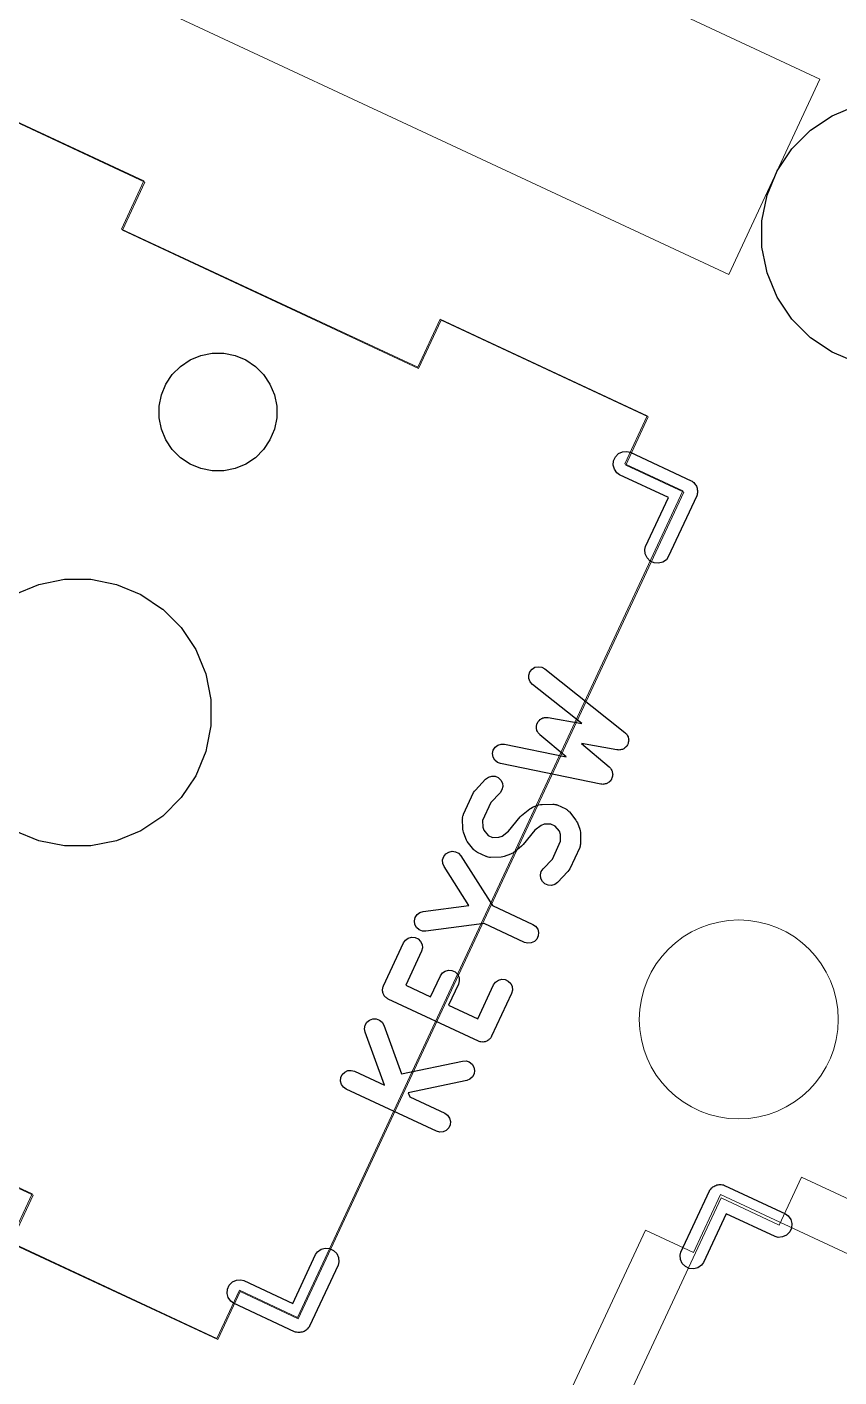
# Model space of a CAD drawing. Header units: millimetres. Extents: x 13 to 222, y -3 to 195.
# Drawn here: x 165.02 to 177.46, y 30.93 to 51.61 of the extents above; entities that cross this region are included whole.
import ezdxf

# ---------------------------------------------------------------- set-up
doc = ezdxf.new("R2010")
doc.units = ezdxf.units.MM
doc.header["$MEASUREMENT"] = 0
doc.layers.add('Ergodox plate', color=7, linetype='Continuous', lineweight=0, true_color=0xf6921e)
doc.layers.add('Orig switch cut', color=7, linetype='Continuous', lineweight=0, true_color=0xde3535)
doc.layers.add('Mask', color=134, linetype='Continuous')
doc.layers.add('Silk', color=142, linetype='Continuous')

msp = doc.modelspace()

# ---------------------------------------------------------------- linework, layer by layer
at = {"layer": 'Ergodox plate'}
for points in [[(175.767, 47.817), (163.105, 53.723), (164.502, 56.715), (177.162, 50.81)], [(169.158, 31.841), (168.269, 32.257), (167.926, 31.521), (164.754, 32.999), (165.097, 33.736), (160.558, 35.852), (160.215, 35.115), (157.042, 36.596), (157.385, 37.332), (156.496, 37.746), (162.402, 50.408), (163.291, 49.992), (163.634, 50.728), (166.806, 49.25), (166.463, 48.513), (171.002, 46.398), (171.345, 47.134), (174.518, 45.653), (174.175, 44.917), (175.064, 44.503)], [(188.302, 27.82), (187.886, 26.931), (188.622, 26.588), (187.144, 23.416), (186.407, 23.759), (184.291, 19.22), (185.028, 18.877), (183.547, 15.704), (182.811, 16.047), (182.397, 15.158), (169.735, 21.064), (170.151, 21.953), (169.415, 22.296), (170.893, 25.468), (171.63, 25.125), (173.745, 29.664), (173.009, 30.007), (174.49, 33.179), (175.226, 32.837), (175.64, 33.726)]]:
    msp.add_lwpolyline(points, close=True, dxfattribs=at)
msp.add_circle((175.92, 36.405), 1.524, dxfattribs=at)
at = {"layer": 'Mask', "linetype": 'Continuous'}
for p, q in [((177.351, 50.248), (177.723, 50.403)), ((177.016, 50.025), (177.351, 50.248)), ((176.731, 49.74), (177.016, 50.025)), ((176.508, 49.405), (176.731, 49.74)), ((176.354, 49.033), (176.508, 49.405)), ((176.275, 48.638), (176.354, 49.033)), ((176.354, 49.033), (176.354, 49.033)), ((176.275, 48.235), (176.275, 48.638)), ((176.338, 47.918), (176.275, 48.235)), ((176.354, 47.84), (176.338, 47.918)), ((176.508, 47.468), (176.354, 47.84)), ((176.731, 47.133), (176.508, 47.468)), ((177.016, 46.848), (176.731, 47.133)), ((177.351, 46.624), (177.016, 46.848)), ((167.513, 46.508), (167.677, 46.576)), ((167.677, 46.576), (167.851, 46.61)), ((167.851, 46.61), (168.029, 46.61)), ((168.029, 46.61), (168.203, 46.576)), ((168.203, 46.576), (168.367, 46.508)), ((177.723, 46.47), (177.351, 46.624)), ((167.24, 46.284), (167.366, 46.409)), ((167.366, 46.409), (167.513, 46.508)), ((168.367, 46.508), (168.514, 46.409)), ((168.514, 46.409), (168.64, 46.284)), ((167.074, 45.972), (167.142, 46.136)), ((167.142, 46.136), (167.24, 46.284)), ((168.64, 46.284), (168.738, 46.136)), ((168.738, 46.136), (168.806, 45.972)), ((167.039, 45.798), (167.074, 45.972)), ((168.806, 45.972), (168.841, 45.798)), ((167.039, 45.621), (167.039, 45.798)), ((168.841, 45.798), (168.841, 45.621)), ((167.074, 45.447), (167.039, 45.621)), ((168.841, 45.621), (168.806, 45.447)), ((167.142, 45.283), (167.074, 45.447)), ((168.806, 45.447), (168.738, 45.283)), ((167.24, 45.135), (167.142, 45.283)), ((167.366, 45.01), (167.24, 45.135)), ((168.64, 45.135), (168.514, 45.01)), ((168.738, 45.283), (168.64, 45.135)), ((167.513, 44.911), (167.366, 45.01)), ((167.677, 44.843), (167.513, 44.911)), ((168.367, 44.911), (168.203, 44.843)), ((168.514, 45.01), (168.367, 44.911)), ((167.851, 44.808), (167.677, 44.843)), ((168.029, 44.808), (167.851, 44.808)), ((168.203, 44.843), (168.029, 44.808)), ((164.826, 42.914), (165.198, 43.068)), ((165.198, 43.068), (165.592, 43.147)), ((165.198, 43.068), (165.198, 43.068)), ((165.198, 43.068), (165.198, 43.068)), ((165.592, 43.147), (165.994, 43.147)), ((165.994, 43.147), (166.388, 43.068)), ((166.388, 43.068), (166.388, 43.068)), ((166.388, 43.068), (166.388, 43.068)), ((166.388, 43.068), (166.76, 42.914)), ((166.76, 42.914), (167.093, 42.692)), ((167.093, 42.692), (167.094, 42.691)), ((167.094, 42.691), (167.378, 42.407)), ((167.378, 42.407), (167.378, 42.407)), ((167.378, 42.407), (167.602, 42.072)), ((167.602, 42.072), (167.706, 41.821)), ((167.706, 41.821), (167.756, 41.701)), ((167.756, 41.701), (167.834, 41.306)), ((167.834, 41.306), (167.834, 40.904)), ((167.834, 40.904), (167.772, 40.593)), ((167.772, 40.593), (167.756, 40.51)), ((167.756, 40.51), (167.602, 40.139)), ((167.602, 40.139), (167.485, 39.964)), ((167.485, 39.964), (167.378, 39.804)), ((167.378, 39.804), (167.094, 39.52)), ((167.094, 39.52), (166.76, 39.297)), ((167.094, 39.52), (167.094, 39.52)), ((165.198, 39.143), (164.826, 39.297)), ((166.76, 39.297), (166.388, 39.143)), ((165.592, 39.064), (165.198, 39.143)), ((165.198, 39.143), (165.198, 39.143)), ((165.198, 39.143), (165.198, 39.143)), ((166.388, 39.143), (165.994, 39.064)), ((166.388, 39.143), (166.388, 39.143)), ((166.388, 39.143), (166.388, 39.143)), ((165.994, 39.064), (165.592, 39.064))]:
    msp.add_line(p, q, dxfattribs=at)
at = {"layer": 'Orig switch cut'}
for points in [[(162.415, 50.389), (163.304, 49.972), (163.647, 50.709), (166.819, 49.231), (166.476, 48.494), (171.015, 46.378), (171.358, 47.115), (174.531, 45.634), (174.188, 44.897), (175.077, 44.483), (169.171, 31.822), (168.282, 32.238), (167.939, 31.502), (164.767, 32.98), (165.11, 33.716), (160.571, 35.832), (160.228, 35.096), (157.055, 36.576), (157.398, 37.313), (156.509, 37.727)], [(175.65, 33.672), (176.539, 33.256), (176.882, 33.992), (180.054, 32.514), (179.711, 31.778), (184.25, 29.662), (184.593, 30.398), (187.766, 28.918), (187.423, 28.181), (188.312, 27.767), (182.406, 15.105), (181.517, 15.522), (181.174, 14.785), (178.002, 16.263), (178.345, 17), (173.806, 19.116), (173.463, 18.379), (170.291, 19.86), (170.633, 20.597), (169.744, 21.011)]]:
    msp.add_lwpolyline(points, close=True, dxfattribs=at)
at = {"layer": 'Silk', "linetype": 'Continuous'}
for p, q in [((174.078, 45.072), (174.139, 45.101)), ((174.139, 45.101), (174.206, 45.107)), ((174.206, 45.107), (174.255, 45.094)), ((174.255, 45.094), (175.191, 44.657)), ((173.997, 44.897), (174.002, 44.964)), ((174.014, 44.832), (173.997, 44.897)), ((174.002, 44.964), (174.031, 45.025)), ((174.031, 45.025), (174.078, 45.072)), ((174.052, 44.777), (174.014, 44.832)), ((174.094, 44.748), (174.052, 44.777)), ((174.842, 44.399), (174.094, 44.748)), ((175.191, 44.657), (175.191, 44.657)), ((175.191, 44.657), (175.207, 44.65)), ((175.207, 44.65), (175.218, 44.638)), ((175.218, 44.638), (175.232, 44.628)), ((175.232, 44.628), (175.242, 44.614)), ((175.242, 44.614), (175.254, 44.602)), ((175.254, 44.602), (175.261, 44.587)), ((175.261, 44.587), (175.271, 44.573)), ((175.271, 44.573), (175.275, 44.557)), ((175.275, 44.557), (175.282, 44.541)), ((175.282, 44.541), (175.284, 44.524)), ((175.284, 44.524), (175.288, 44.508)), ((175.288, 44.474), (175.284, 44.458)), ((175.288, 44.508), (175.287, 44.491)), ((175.287, 44.491), (175.288, 44.474)), ((174.493, 43.65), (174.842, 44.399)), ((175.275, 44.426), (174.839, 43.489)), ((175.282, 44.441), (175.275, 44.426)), ((175.275, 44.426), (175.275, 44.426)), ((175.284, 44.458), (175.282, 44.441)), ((174.48, 43.602), (174.493, 43.65)), ((174.486, 43.535), (174.48, 43.602)), ((174.514, 43.474), (174.486, 43.535)), ((174.562, 43.426), (174.514, 43.474)), ((174.623, 43.398), (174.562, 43.426)), ((174.81, 43.448), (174.755, 43.41)), ((174.839, 43.489), (174.81, 43.448)), ((174.69, 43.392), (174.623, 43.398)), ((174.755, 43.41), (174.69, 43.392)), ((172.719, 41.729), (172.752, 41.771)), ((172.752, 41.771), (172.797, 41.799)), ((172.797, 41.799), (172.849, 41.809)), ((172.849, 41.809), (172.901, 41.801)), ((172.901, 41.801), (172.948, 41.776)), ((172.948, 41.776), (174.176, 40.803)), ((172.702, 41.679), (172.719, 41.729)), ((172.704, 41.626), (172.702, 41.679)), ((172.723, 41.577), (172.704, 41.626)), ((172.758, 41.537), (172.723, 41.577)), ((173.513, 40.94), (172.758, 41.537)), ((172.828, 40.933), (172.835, 40.945)), ((172.835, 40.945), (172.84, 40.957)), ((172.84, 40.957), (172.848, 40.967)), ((172.848, 40.967), (172.855, 40.979)), ((172.855, 40.979), (172.865, 40.987)), ((172.865, 40.987), (172.874, 40.998)), ((172.874, 40.998), (172.885, 41.004)), ((172.885, 41.004), (172.896, 41.013)), ((172.896, 41.013), (172.908, 41.017)), ((172.908, 41.017), (172.919, 41.024)), ((172.919, 41.024), (172.933, 41.026)), ((172.933, 41.026), (172.945, 41.031)), ((172.945, 41.031), (172.958, 41.031)), ((172.958, 41.031), (172.971, 41.033)), ((172.971, 41.033), (172.985, 41.031)), ((172.985, 41.031), (172.998, 41.031)), ((172.998, 41.031), (173.513, 40.94)), ((172.819, 40.881), (172.822, 40.894)), ((172.822, 40.868), (172.819, 40.881)), ((172.822, 40.907), (172.826, 40.92)), ((172.822, 40.894), (172.822, 40.907)), ((172.822, 40.854), (172.822, 40.868)), ((172.826, 40.842), (172.822, 40.854)), ((172.826, 40.92), (172.828, 40.933)), ((172.828, 40.829), (172.826, 40.842)), ((172.835, 40.817), (172.828, 40.829)), ((172.84, 40.805), (172.835, 40.817)), ((172.848, 40.794), (172.84, 40.805)), ((172.855, 40.783), (172.848, 40.794)), ((172.865, 40.774), (172.855, 40.783)), ((172.874, 40.764), (172.865, 40.774)), ((173.275, 40.429), (172.874, 40.764)), ((174.176, 40.803), (174.186, 40.792)), ((174.186, 40.792), (174.198, 40.782)), ((174.198, 40.782), (174.203, 40.772)), ((174.203, 40.772), (174.211, 40.764)), ((174.211, 40.764), (174.216, 40.749)), ((174.216, 40.749), (174.224, 40.736)), ((172.159, 40.529), (172.187, 40.574)), ((172.187, 40.574), (172.228, 40.607)), ((172.228, 40.607), (172.279, 40.624)), ((172.279, 40.624), (172.332, 40.622)), ((172.332, 40.622), (173.275, 40.429)), ((174.054, 40.534), (173.508, 40.631)), ((173.508, 40.631), (173.933, 40.275)), ((174.07, 40.534), (174.054, 40.534)), ((174.085, 40.532), (174.07, 40.534)), ((174.096, 40.534), (174.085, 40.532)), ((174.107, 40.534), (174.096, 40.534)), ((174.122, 40.539), (174.107, 40.534)), ((174.137, 40.542), (174.122, 40.539)), ((174.146, 40.548), (174.137, 40.542)), ((174.157, 40.552), (174.146, 40.548)), ((174.169, 40.562), (174.157, 40.552)), ((174.182, 40.57), (174.169, 40.562)), ((174.189, 40.579), (174.182, 40.57)), ((174.198, 40.586), (174.189, 40.579)), ((174.205, 40.599), (174.198, 40.586)), ((174.215, 40.611), (174.205, 40.599)), ((174.218, 40.622), (174.215, 40.611)), ((174.224, 40.632), (174.218, 40.622)), ((174.224, 40.736), (174.226, 40.725)), ((174.227, 40.647), (174.224, 40.632)), ((174.226, 40.725), (174.23, 40.715)), ((174.232, 40.662), (174.227, 40.647)), ((174.23, 40.715), (174.231, 40.699)), ((174.231, 40.699), (174.233, 40.684)), ((174.233, 40.684), (174.231, 40.673)), ((174.231, 40.673), (174.232, 40.662)), ((172.149, 40.477), (172.159, 40.529)), ((172.156, 40.425), (172.149, 40.477)), ((172.182, 40.378), (172.156, 40.425)), ((172.221, 40.343), (172.182, 40.378)), ((172.27, 40.324), (172.221, 40.343)), ((173.805, 40.008), (172.27, 40.324)), ((172.041, 40.087), (172.084, 40.118)), ((172.084, 40.118), (172.135, 40.133)), ((172.135, 40.133), (172.187, 40.13)), ((172.187, 40.13), (172.236, 40.109)), ((173.933, 40.275), (173.943, 40.263)), ((173.943, 40.263), (173.955, 40.252)), ((173.955, 40.252), (173.96, 40.243)), ((173.96, 40.243), (173.967, 40.234)), ((173.967, 40.234), (173.973, 40.22)), ((173.973, 40.22), (173.98, 40.206)), ((173.98, 40.117), (173.977, 40.102)), ((173.98, 40.206), (173.982, 40.195)), ((173.986, 40.131), (173.98, 40.117)), ((173.982, 40.195), (173.986, 40.184)), ((173.986, 40.184), (173.986, 40.169)), ((173.986, 40.169), (173.988, 40.153)), ((173.988, 40.153), (173.986, 40.143)), ((173.986, 40.143), (173.986, 40.131)), ((171.87, 39.9), (171.884, 39.92)), ((171.884, 39.92), (172.041, 40.087)), ((172.236, 40.109), (172.274, 40.073)), ((172.292, 39.921), (172.263, 39.877)), ((172.274, 40.073), (172.298, 40.025)), ((172.304, 39.973), (172.292, 39.921)), ((172.298, 40.025), (172.304, 39.973)), ((173.82, 40.008), (173.805, 40.008)), ((173.836, 40.005), (173.82, 40.008)), ((173.847, 40.007), (173.836, 40.005)), ((173.858, 40.007), (173.847, 40.007)), ((173.873, 40.012), (173.858, 40.007)), ((173.888, 40.015), (173.873, 40.012)), ((173.897, 40.02), (173.888, 40.015)), ((173.908, 40.024), (173.897, 40.02)), ((173.92, 40.033), (173.908, 40.024)), ((173.934, 40.041), (173.92, 40.033)), ((173.941, 40.05), (173.934, 40.041)), ((173.949, 40.057), (173.941, 40.05)), ((173.958, 40.07), (173.949, 40.057)), ((173.968, 40.082), (173.958, 40.07)), ((173.971, 40.092), (173.968, 40.082)), ((173.977, 40.102), (173.971, 40.092)), ((171.703, 39.551), (171.856, 39.88)), ((171.856, 39.88), (171.87, 39.9)), ((172.122, 39.728), (171.994, 39.455)), ((172.263, 39.877), (172.122, 39.728)), ((172.906, 39.7), (173.069, 39.705)), ((173.069, 39.705), (173.077, 39.704)), ((173.077, 39.704), (173.086, 39.704)), ((173.086, 39.704), (173.103, 39.7)), ((171.689, 39.5), (171.694, 39.517)), ((171.69, 39.491), (171.689, 39.5)), ((171.694, 39.517), (171.696, 39.535)), ((171.696, 39.535), (171.701, 39.542)), ((171.701, 39.542), (171.703, 39.551)), ((172.391, 39.289), (172.569, 39.508)), ((172.569, 39.508), (172.581, 39.519)), ((172.581, 39.519), (172.592, 39.531)), ((172.592, 39.531), (172.719, 39.632)), ((172.719, 39.632), (172.741, 39.644)), ((172.741, 39.644), (172.762, 39.656)), ((172.762, 39.656), (172.859, 39.691)), ((172.859, 39.691), (172.883, 39.696)), ((172.883, 39.696), (172.906, 39.7)), ((173.103, 39.7), (173.121, 39.697)), ((173.121, 39.697), (173.129, 39.693)), ((173.129, 39.693), (173.137, 39.691)), ((173.137, 39.691), (173.269, 39.629)), ((173.269, 39.629), (173.276, 39.624)), ((173.276, 39.624), (173.284, 39.621)), ((173.284, 39.621), (173.298, 39.609)), ((173.298, 39.609), (173.312, 39.599)), ((173.312, 39.599), (173.317, 39.592)), ((173.317, 39.592), (173.324, 39.586)), ((173.324, 39.586), (173.425, 39.459)), ((171.689, 39.482), (171.69, 39.491)), ((171.693, 39.32), (171.689, 39.482)), ((171.698, 39.296), (171.693, 39.32)), ((171.702, 39.272), (171.698, 39.296)), ((171.994, 39.455), (171.997, 39.353)), ((171.997, 39.353), (172.015, 39.303)), ((172.015, 39.303), (172.078, 39.224)), ((172.296, 39.214), (172.391, 39.289)), ((172.795, 39.303), (172.617, 39.084)), ((172.89, 39.378), (172.795, 39.303)), ((172.94, 39.396), (172.89, 39.378)), ((173.041, 39.399), (172.94, 39.396)), ((173.107, 39.368), (173.041, 39.399)), ((173.171, 39.289), (173.107, 39.368)), ((173.189, 39.239), (173.171, 39.289)), ((173.425, 39.459), (173.436, 39.437)), ((173.436, 39.437), (173.448, 39.416)), ((173.448, 39.416), (173.484, 39.32)), ((173.484, 39.32), (173.488, 39.296)), ((173.488, 39.296), (173.493, 39.272)), ((171.737, 39.176), (171.702, 39.272)), ((171.749, 39.154), (171.737, 39.176)), ((171.761, 39.133), (171.749, 39.154)), ((171.862, 39.006), (171.761, 39.133)), ((172.078, 39.224), (172.145, 39.193)), ((172.145, 39.193), (172.246, 39.195)), ((172.246, 39.195), (172.296, 39.214)), ((172.617, 39.084), (172.604, 39.073)), ((173.064, 38.863), (173.191, 39.137)), ((173.191, 39.137), (173.189, 39.239)), ((173.497, 39.092), (173.492, 39.075)), ((173.493, 39.272), (173.497, 39.11)), ((173.497, 39.11), (173.496, 39.101)), ((173.496, 39.101), (173.497, 39.092)), ((171.383, 38.848), (171.399, 38.899)), ((171.399, 38.899), (171.431, 38.941)), ((171.431, 38.941), (171.476, 38.969)), ((171.476, 38.969), (171.527, 38.981)), ((171.527, 38.981), (171.58, 38.974)), ((171.58, 38.974), (171.627, 38.95)), ((171.627, 38.95), (171.663, 38.911)), ((171.663, 38.911), (172.148, 38.15)), ((171.869, 39), (171.862, 39.006)), ((171.874, 38.993), (171.869, 39)), ((171.888, 38.983), (171.874, 38.993)), ((171.902, 38.971), (171.888, 38.983)), ((171.91, 38.968), (171.902, 38.971)), ((171.917, 38.962), (171.91, 38.968)), ((172.048, 38.901), (171.917, 38.962)), ((172.057, 38.899), (172.048, 38.901)), ((172.065, 38.895), (172.057, 38.899)), ((172.082, 38.892), (172.065, 38.895)), ((172.1, 38.887), (172.082, 38.892)), ((172.108, 38.888), (172.1, 38.887)), ((172.117, 38.887), (172.108, 38.888)), ((172.279, 38.891), (172.117, 38.887)), ((172.303, 38.896), (172.279, 38.891)), ((172.327, 38.9), (172.303, 38.896)), ((172.424, 38.936), (172.327, 38.9)), ((172.445, 38.948), (172.424, 38.936)), ((172.466, 38.959), (172.445, 38.948)), ((172.593, 39.06), (172.466, 38.959)), ((172.604, 39.073), (172.593, 39.06)), ((173.483, 39.041), (173.33, 38.712)), ((173.485, 39.049), (173.483, 39.041)), ((173.489, 39.057), (173.485, 39.049)), ((173.492, 39.075), (173.489, 39.057)), ((171.385, 38.796), (171.383, 38.848)), ((171.406, 38.747), (171.385, 38.796)), ((171.786, 38.151), (171.406, 38.747)), ((172.882, 38.619), (172.894, 38.67)), ((172.894, 38.67), (172.923, 38.715)), ((172.923, 38.715), (173.064, 38.863)), ((173.302, 38.672), (173.144, 38.505)), ((173.316, 38.692), (173.302, 38.672)), ((173.33, 38.712), (173.316, 38.692)), ((172.888, 38.566), (172.882, 38.619)), ((172.911, 38.519), (172.888, 38.566)), ((172.95, 38.483), (172.911, 38.519)), ((172.998, 38.462), (172.95, 38.483)), ((173.051, 38.458), (172.998, 38.462)), ((173.102, 38.474), (173.051, 38.458)), ((173.144, 38.505), (173.102, 38.474)), ((171.035, 38.043), (171.085, 38.059)), ((171.085, 38.059), (171.786, 38.151)), ((172.148, 38.15), (172.765, 37.862)), ((170.953, 37.915), (170.964, 37.966)), ((170.959, 37.862), (170.953, 37.915)), ((170.984, 37.815), (170.959, 37.862)), ((170.964, 37.966), (170.993, 38.011)), ((170.993, 38.011), (171.035, 38.043)), ((172.019, 37.874), (171.125, 37.757)), ((172.636, 37.586), (172.019, 37.874)), ((172.765, 37.862), (172.808, 37.832)), ((170.813, 37.621), (170.856, 37.651)), ((170.856, 37.651), (170.908, 37.665)), ((170.908, 37.665), (170.96, 37.66)), ((170.96, 37.66), (171.008, 37.638)), ((171.023, 37.779), (170.984, 37.815)), ((171.008, 37.638), (171.046, 37.601)), ((171.072, 37.759), (171.023, 37.779)), ((171.125, 37.757), (171.072, 37.759)), ((172.826, 37.637), (172.788, 37.599)), ((172.808, 37.832), (172.839, 37.789)), ((172.848, 37.685), (172.826, 37.637)), ((172.839, 37.789), (172.853, 37.737)), ((172.853, 37.737), (172.848, 37.685)), ((170.476, 36.92), (170.783, 37.578)), ((170.783, 37.578), (170.813, 37.621)), ((171.059, 37.449), (170.817, 36.929)), ((171.046, 37.601), (171.068, 37.553)), ((171.073, 37.5), (171.059, 37.449)), ((171.068, 37.553), (171.073, 37.5)), ((172.687, 37.572), (172.636, 37.586)), ((172.74, 37.577), (172.687, 37.572)), ((172.788, 37.599), (172.74, 37.577)), ((171.198, 36.751), (171.348, 37.074)), ((171.348, 37.074), (171.379, 37.117)), ((171.379, 37.117), (171.422, 37.147)), ((171.422, 37.147), (171.473, 37.161)), ((171.473, 37.161), (171.526, 37.156)), ((171.526, 37.156), (171.574, 37.134)), ((171.574, 37.134), (171.611, 37.097)), ((171.611, 37.097), (171.634, 37.049)), ((171.634, 37.049), (171.638, 36.996)), ((172.238, 37.007), (172.289, 37.021)), ((172.289, 37.021), (172.341, 37.016)), ((172.341, 37.016), (172.389, 36.994)), ((170.462, 36.869), (170.466, 36.882)), ((170.463, 36.855), (170.462, 36.869)), ((170.462, 36.842), (170.463, 36.855)), ((170.466, 36.829), (170.462, 36.842)), ((170.466, 36.882), (170.467, 36.895)), ((170.467, 36.816), (170.466, 36.829)), ((170.467, 36.895), (170.473, 36.907)), ((170.473, 36.804), (170.467, 36.816)), ((170.473, 36.907), (170.476, 36.92)), ((170.817, 36.929), (171.198, 36.751)), ((171.625, 36.945), (171.474, 36.623)), ((171.638, 36.996), (171.625, 36.945)), ((171.922, 36.414), (172.164, 36.934)), ((172.164, 36.934), (172.194, 36.977)), ((172.194, 36.977), (172.238, 37.007)), ((172.389, 36.994), (172.427, 36.957)), ((172.427, 36.957), (172.449, 36.909)), ((172.454, 36.856), (172.44, 36.805)), ((172.449, 36.909), (172.454, 36.856)), ((170.476, 36.791), (170.473, 36.804)), ((170.484, 36.78), (170.476, 36.791)), ((170.489, 36.768), (170.484, 36.78)), ((170.499, 36.759), (170.489, 36.768)), ((170.506, 36.748), (170.499, 36.759)), ((170.517, 36.74), (170.506, 36.748)), ((170.527, 36.731), (170.517, 36.74)), ((170.539, 36.725), (170.527, 36.731)), ((170.55, 36.717), (170.539, 36.725)), ((171.931, 36.073), (170.55, 36.717)), ((171.474, 36.623), (171.922, 36.414)), ((172.44, 36.805), (172.133, 36.147)), ((170.221, 36.362), (170.262, 36.396)), ((170.262, 36.396), (170.312, 36.414)), ((170.312, 36.414), (170.365, 36.414)), ((170.365, 36.414), (170.414, 36.396)), ((170.414, 36.396), (170.455, 36.362)), ((170.186, 36.264), (170.195, 36.316)), ((170.195, 36.211), (170.186, 36.264)), ((170.195, 36.316), (170.221, 36.362)), ((170.49, 35.4), (170.195, 36.211)), ((170.455, 36.362), (170.481, 36.316)), ((170.481, 36.316), (170.752, 35.572)), ((171.944, 36.07), (171.931, 36.073)), ((171.956, 36.064), (171.944, 36.07)), ((171.969, 36.063), (171.956, 36.064)), ((171.982, 36.06), (171.969, 36.063)), ((171.995, 36.061), (171.982, 36.06)), ((172.009, 36.06), (171.995, 36.061)), ((172.021, 36.063), (172.009, 36.06)), ((172.035, 36.064), (172.021, 36.063)), ((172.047, 36.07), (172.035, 36.064)), ((172.06, 36.073), (172.047, 36.07)), ((172.071, 36.081), (172.06, 36.073)), ((172.083, 36.087), (172.071, 36.081)), ((172.092, 36.096), (172.083, 36.087)), ((172.103, 36.104), (172.092, 36.096)), ((172.111, 36.115), (172.103, 36.104)), ((172.12, 36.124), (172.111, 36.115)), ((172.126, 36.136), (172.12, 36.124)), ((172.133, 36.147), (172.126, 36.136)), ((169.845, 35.562), (169.883, 35.599)), ((169.883, 35.599), (169.931, 35.621)), ((169.931, 35.621), (169.983, 35.626)), ((169.983, 35.626), (170.034, 35.612)), ((170.034, 35.612), (170.49, 35.4)), ((170.752, 35.572), (171.688, 35.769)), ((171.688, 35.769), (171.741, 35.77)), ((171.741, 35.77), (171.791, 35.754)), ((171.791, 35.754), (171.833, 35.721)), ((171.833, 35.721), (171.861, 35.676)), ((171.864, 35.572), (171.839, 35.525)), ((171.861, 35.676), (171.872, 35.624)), ((171.872, 35.624), (171.864, 35.572)), ((169.818, 35.461), (169.823, 35.514)), ((169.832, 35.41), (169.818, 35.461)), ((169.823, 35.514), (169.845, 35.562)), ((169.862, 35.367), (169.832, 35.41)), ((169.906, 35.336), (169.862, 35.367)), ((171.751, 35.47), (170.857, 35.283)), ((171.8, 35.49), (171.751, 35.47)), ((171.839, 35.525), (171.8, 35.49)), ((171.287, 34.692), (169.906, 35.336)), ((170.857, 35.283), (170.881, 35.218)), ((170.881, 35.218), (171.416, 34.968)), ((171.416, 34.968), (171.459, 34.938)), ((171.476, 34.743), (171.439, 34.705)), ((171.459, 34.938), (171.489, 34.895)), ((171.498, 34.791), (171.476, 34.743)), ((171.489, 34.895), (171.503, 34.843)), ((171.503, 34.843), (171.498, 34.791)), ((171.338, 34.678), (171.287, 34.692)), ((171.391, 34.683), (171.338, 34.678)), ((171.439, 34.705), (171.391, 34.683)), ((175.033, 32.842), (175.47, 33.779)), ((175.47, 33.779), (175.477, 33.794)), ((175.47, 33.779), (175.47, 33.779)), ((175.477, 33.794), (175.489, 33.806)), ((175.489, 33.806), (175.498, 33.82)), ((175.498, 33.82), (175.512, 33.83)), ((175.512, 33.83), (175.524, 33.842)), ((175.524, 33.842), (175.54, 33.849)), ((175.54, 33.849), (175.553, 33.859)), ((175.553, 33.859), (175.57, 33.863)), ((175.57, 33.863), (175.585, 33.87)), ((175.585, 33.87), (175.602, 33.872)), ((175.602, 33.872), (175.618, 33.876)), ((175.618, 33.876), (175.635, 33.875)), ((175.635, 33.875), (175.652, 33.876)), ((175.652, 33.876), (175.668, 33.872)), ((175.668, 33.872), (175.685, 33.87)), ((175.685, 33.87), (175.701, 33.863)), ((175.701, 33.863), (175.701, 33.863)), ((175.701, 33.863), (176.637, 33.426)), ((175.727, 33.43), (175.378, 32.681)), ((176.476, 33.081), (175.727, 33.43)), ((176.637, 33.426), (176.678, 33.397)), ((176.678, 33.397), (176.717, 33.342)), ((176.717, 33.342), (176.734, 33.278)), ((176.652, 33.102), (176.591, 33.074)), ((176.7, 33.15), (176.652, 33.102)), ((176.728, 33.211), (176.7, 33.15)), ((176.734, 33.278), (176.728, 33.211)), ((169.465, 32.846), (169.52, 32.885)), ((169.52, 32.885), (169.585, 32.902)), ((169.585, 32.902), (169.652, 32.896)), ((169.652, 32.896), (169.712, 32.868)), ((176.525, 33.068), (176.476, 33.081)), ((176.591, 33.074), (176.525, 33.068)), ((169.087, 32.056), (169.436, 32.805)), ((169.436, 32.805), (169.465, 32.846)), ((169.712, 32.868), (169.76, 32.82)), ((169.76, 32.82), (169.788, 32.759)), ((169.794, 32.692), (169.781, 32.644)), ((169.788, 32.759), (169.794, 32.692)), ((175.02, 32.794), (175.033, 32.842)), ((175.026, 32.727), (175.02, 32.794)), ((175.054, 32.666), (175.026, 32.727)), ((175.378, 32.681), (175.349, 32.64)), ((169.781, 32.644), (169.345, 31.707)), ((175.102, 32.619), (175.054, 32.666)), ((175.162, 32.59), (175.102, 32.619)), ((175.229, 32.584), (175.162, 32.59)), ((175.294, 32.602), (175.229, 32.584)), ((175.349, 32.64), (175.294, 32.602)), ((168.08, 32.209), (168.086, 32.276)), ((168.086, 32.276), (168.114, 32.336)), ((168.114, 32.336), (168.162, 32.384)), ((168.162, 32.384), (168.223, 32.412)), ((168.223, 32.412), (168.289, 32.418)), ((168.289, 32.418), (168.338, 32.405)), ((168.338, 32.405), (169.087, 32.056)), ((168.097, 32.144), (168.08, 32.209)), ((168.136, 32.089), (168.097, 32.144)), ((168.177, 32.06), (168.136, 32.089)), ((169.113, 31.623), (168.177, 32.06)), ((169.29, 31.644), (169.275, 31.637)), ((169.302, 31.656), (169.29, 31.644)), ((169.316, 31.666), (169.302, 31.656)), ((169.325, 31.68), (169.316, 31.666)), ((169.337, 31.692), (169.325, 31.68)), ((169.345, 31.707), (169.337, 31.692)), ((169.345, 31.707), (169.345, 31.707)), ((169.114, 31.623), (169.113, 31.623)), ((169.129, 31.616), (169.114, 31.623)), ((169.146, 31.615), (169.129, 31.616)), ((169.162, 31.61), (169.146, 31.615)), ((169.179, 31.612), (169.162, 31.61)), ((169.196, 31.61), (169.179, 31.612)), ((169.212, 31.615), (169.196, 31.61)), ((169.229, 31.616), (169.212, 31.615)), ((169.244, 31.623), (169.229, 31.616)), ((169.261, 31.628), (169.244, 31.623)), ((169.275, 31.637), (169.261, 31.628))]:
    msp.add_line(p, q, dxfattribs=at)

doc.saveas('drawing.dxf')
